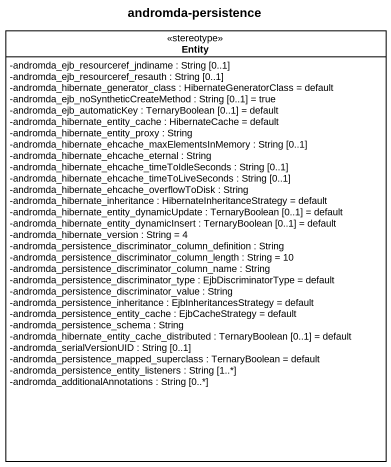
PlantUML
@startuml
title andromda-persistence
hide circle
hide empty members
skinparam classAttributeIconSize 0
class "Entity" as Entity_ <<stereotype>> {
  -andromda_ejb_resourceref_jndiname : String [0..1]
  -andromda_ejb_resourceref_resauth : String [0..1]
  -andromda_hibernate_generator_class : HibernateGeneratorClass = default
  -andromda_ejb_noSyntheticCreateMethod : String [0..1] = true
  -andromda_ejb_automaticKey : TernaryBoolean [0..1] = default
  -andromda_hibernate_entity_cache : HibernateCache = default
  -andromda_hibernate_entity_proxy : String
  -andromda_hibernate_ehcache_maxElementsInMemory : String [0..1]
  -andromda_hibernate_ehcache_eternal : String
  -andromda_hibernate_ehcache_timeToIdleSeconds : String [0..1]
  -andromda_hibernate_ehcache_timeToLiveSeconds : String [0..1]
  -andromda_hibernate_ehcache_overflowToDisk : String
  -andromda_hibernate_inheritance : HibernateInheritanceStrategy = default
  -andromda_hibernate_entity_dynamicUpdate : TernaryBoolean [0..1] = default
  -andromda_hibernate_entity_dynamicInsert : TernaryBoolean [0..1] = default
  -andromda_hibernate_version : String = 4
  -andromda_persistence_discriminator_column_definition : String
  -andromda_persistence_discriminator_column_length : String = 10
  -andromda_persistence_discriminator_column_name : String
  -andromda_persistence_discriminator_type : EjbDiscriminatorType = default
  -andromda_persistence_discriminator_value : String
  -andromda_persistence_inheritance : EjbInheritancesStrategy = default
  -andromda_persistence_entity_cache : EjbCacheStrategy = default
  -andromda_persistence_schema : String
  -andromda_hibernate_entity_cache_distributed : TernaryBoolean [0..1] = default
  -andromda_serialVersionUID : String [0..1]
  -andromda_persistence_mapped_superclass : TernaryBoolean = default
  -andromda_persistence_entity_listeners : String [1..*]
  -andromda_additionalAnnotations : String [0..*]
}
@enduml
